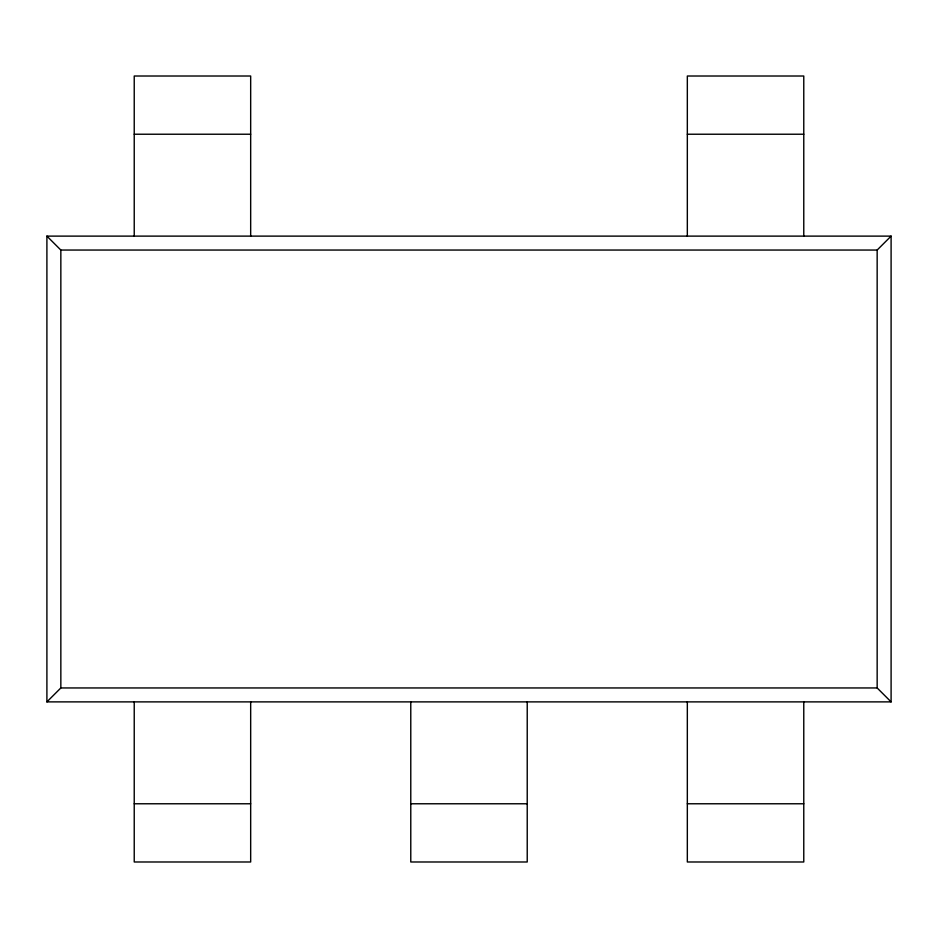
<?xml version="1.0" encoding="UTF-8"?>
<svg xmlns="http://www.w3.org/2000/svg" width="938" height="938" viewBox="0 0 938 938"><rect width="100%" height="100%" fill="white"/><g stroke="black" fill="none" stroke-linecap="round" stroke-linejoin="round"><path stroke-width="1.41" d="M46.9 701.882L60.841 687.953L877.159 687.953L891.1 701.882L891.1 236.118L46.9 236.118L46.9 701.882L891.1 701.882M46.9 236.118L60.841 250.047L877.159 250.047L891.1 236.118M134.228 134.228L250.669 134.228M687.331 134.228L803.772 134.228M134.228 803.772L250.669 803.772M410.774 803.772L527.226 803.772M687.331 803.772L803.772 803.772M877.159 250.047L877.159 687.953M803.772 236.118L803.772 76.013L687.331 76.013L687.331 236.118M803.772 701.882L803.772 861.987L687.331 861.987L687.331 701.882M527.226 701.882L527.226 861.987L410.774 861.987L410.774 701.882M250.669 236.118L250.669 76.013L134.228 76.013L134.228 236.118M250.669 701.882L250.669 861.987L134.228 861.987L134.228 701.882M60.841 250.047L60.841 687.953"/></g></svg>
